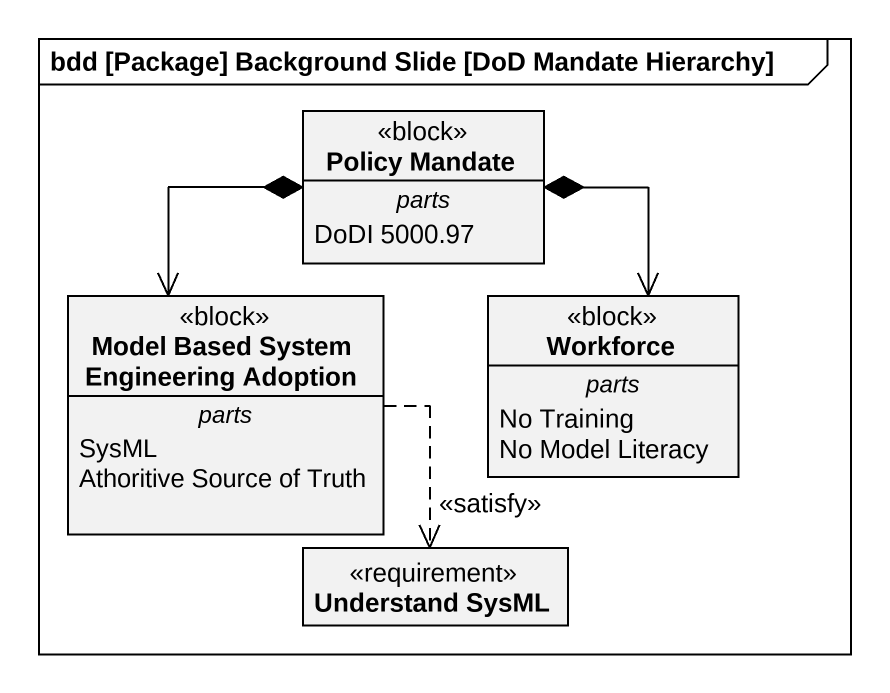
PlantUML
@startuml
mainframe bdd [Package] Background Slide [DoD Mandate Hierarchy]
hide circle
hide empty members
class "Policy Mandate" as Policy_Mandate <<block>> {
  -- parts --
  DoDI 5000.97
}
class "Model Based System Engineering Adoption" as Model_Based_System <<block>> {
  -- parts --
  SysML
  Athoritive Source of Truth
}
class Workforce <<block>> {
  -- parts --
  No Training
  No Model Literacy
}
class "Understand SysML" as Understand_SysML <<requirement>>
Policy_Mandate *--> Model_Based_System
Policy_Mandate *--> Workforce
Model_Based_System ..> Understand_SysML : <<satisfy>>
@enduml
